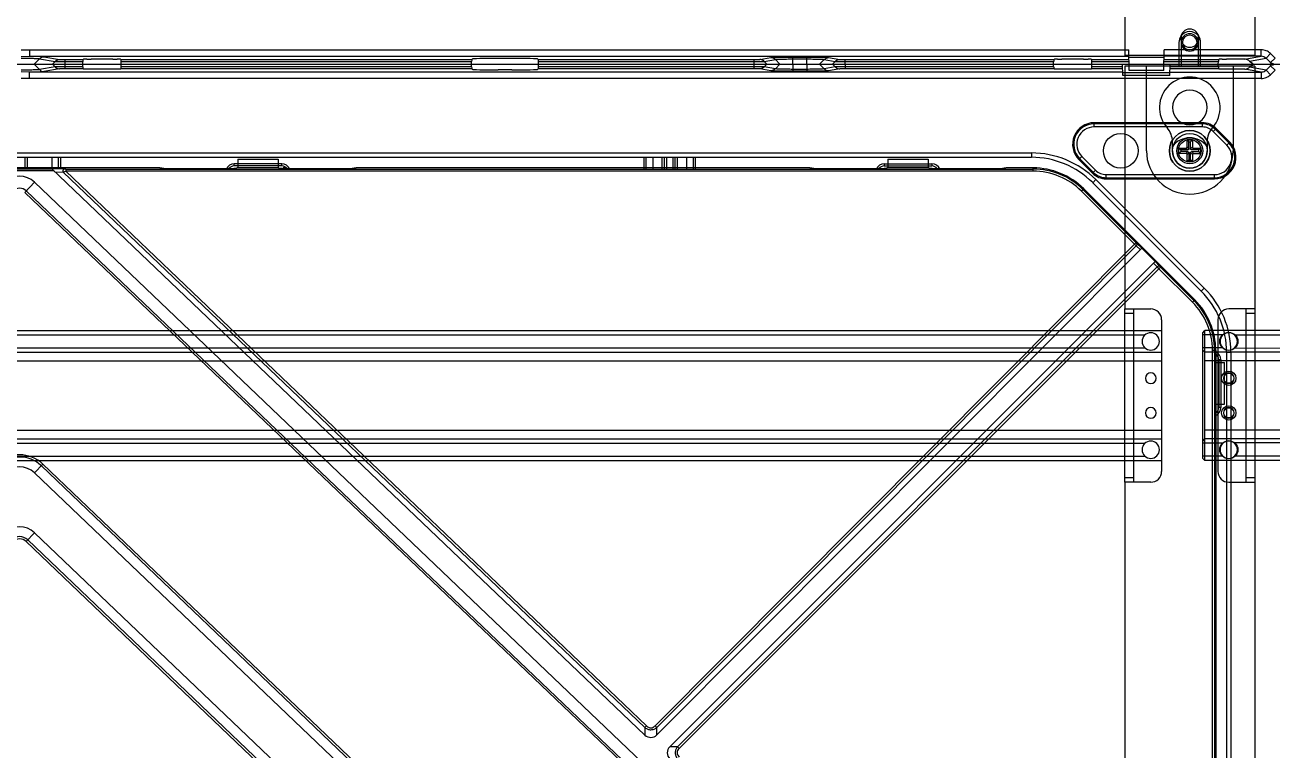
# Model space of a CAD drawing. Header units: millimetres. Extents: x 562 to 17351, y 2396 to 6995.
# Drawn here: x 13026.5 to 13314.3, y 5060.4 to 5227.8 of the extents above; entities that cross this region are included whole.
import ezdxf

# ---------------------------------------------------------------- set-up
doc = ezdxf.new("R2010")
doc.units = ezdxf.units.MM
doc.layers.add('02___PRT_ALL_AXES', color=7, linetype='Continuous')
doc.layers.add('1轮廓线', color=7, linetype='Continuous', lineweight=25)

# ---------------------------------------------------------------- blocks, each defined once
blk = doc.blocks.new('32211212')
at = {"color": 114, "linetype": 'Continuous', "lineweight": 25, "true_color": 0x139b48}
for p, q in [((4286.61, 2263.17), (4286.61, 2261.67)), ((4290.61, 2261.67), (4290.61, 2263.17)), ((4286.11, 2261.67), (4286.11, 2256.17)), ((4286.91, 2261.67), (4286.61, 2261.67)), ((4286.61, 2261.67), (4286.61, 2256.17)), ((4290.31, 2261.67), (4290.61, 2261.67)), ((4290.61, 2256.17), (4290.61, 2261.67)), ((4291.11, 2256.17), (4291.11, 2261.67)), ((4278.61, 2256.17), (4273.61, 2256.17)), ((4273.61, 2256.17), (4273.61, 2200.17)), ((4278.61, 2236.67), (4278.61, 2256.17)), ((4298.61, 2256.17), (4278.61, 2256.17)), ((4298.61, 2256.17), (4298.61, 2236.67)), ((4303.61, 2256.17), (4298.61, 2256.17)), ((4303.61, 2256.17), (4303.61, 2200.17)), ((4284.61, 2236.67), (4284.61, 2238.73)), ((4292.61, 2238.73), (4292.61, 2236.67)), ((4273.61, 2200.17), (4279.61, 2200.17)), ((4273.61, 2199.17), (4273.61, 2200.17)), ((4273.61, 2199.17), (4275.61, 2199.17)), ((4273.61, 2161.17), (4273.61, 2199.17)), ((4275.61, 2200.17), (4275.61, 2199.88)), ((4275.61, 2199.88), (4275.61, 2160.46)), ((4303.61, 2200.17), (4297.61, 2200.17)), ((4301.61, 2199.88), (4301.61, 2200.17)), ((4301.61, 2160.46), (4301.61, 2199.88)), ((4301.61, 2199.17), (4303.61, 2199.17)), ((4303.61, 2200.17), (4303.61, 2199.17)), ((4303.61, 2199.17), (4303.61, 2161.17)), ((4282.11, 2197.67), (4282.11, 2162.67)), ((4295.11, 2197.67), (4295.11, 2162.67)), ((4275.61, 2161.17), (4273.61, 2161.17)), ((4273.61, 2160.17), (4273.61, 2161.17)), ((4303.61, 2161.17), (4301.61, 2161.17)), ((4303.61, 2161.17), (4303.61, 2160.17)), ((4273.61, 2160.17), (4273.61, 1682.67)), ((4279.61, 2160.17), (4273.61, 2160.17)), ((4275.61, 2160.46), (4275.61, 2160.17)), ((4297.61, 2160.17), (4303.61, 2160.17)), ((4301.61, 2160.17), (4301.61, 2160.46)), ((4303.61, 2160.17), (4303.61, 1682.67))]:
    blk.add_line(p, q, dxfattribs=at)
at = {"color": 114, "linetype": 'Continuous', "true_color": 0x139b48}
for p, q in [((3691.61, 2194.67), (3692.11, 2195.17)), ((3691.61, 2165.67), (3691.61, 2194.67)), ((3696.14, 2194.17), (3691.61, 2194.17)), ((3692.11, 2165.17), (3692.11, 2195.17)), ((3742.11, 2195.17), (3692.11, 2195.17)), ((3755.11, 2195.17), (4282.11, 2195.17)), ((3696.14, 2191.17), (3691.61, 2191.17)), ((3691.61, 2190.67), (3692.11, 2190.17)), ((3742.11, 2190.17), (3692.11, 2190.17)), ((3755.11, 2190.17), (4282.11, 2190.17)), ((3742.11, 2188.17), (3692.11, 2188.17)), ((3755.11, 2188.17), (4282.11, 2188.17)), ((3691.61, 2169.67), (3692.11, 2170.17)), ((3742.11, 2172.17), (3692.11, 2172.17)), ((3742.11, 2170.17), (3692.11, 2170.17)), ((3755.11, 2172.17), (4282.11, 2172.17)), ((3755.11, 2170.17), (4282.11, 2170.17)), ((3696.14, 2169.17), (3691.61, 2169.17)), ((3696.14, 2166.17), (3691.61, 2166.17)), ((3691.61, 2165.67), (3692.11, 2165.17)), ((3742.11, 2165.17), (3692.11, 2165.17)), ((3755.11, 2165.17), (4282.11, 2165.17))]:
    blk.add_line(p, q, dxfattribs=at)
for centre, radius in [((3697.61, 2184.17), 1.65), ((3697.61, 2184.17), 1.15), ((3697.61, 2176.17), 1.65), ((3697.61, 2176.17), 1.15)]:
    blk.add_circle(centre, radius, dxfattribs=at)
at = {"color": 114, "linetype": 'Continuous', "lineweight": 25, "true_color": 0x139b48}
for centre, radius, start, end in [((4288.61, 2261.67), 2.5, 143.1301, 180), ((4288.61, 2261.67), 2.5, 36.8699, 143.1301), ((4288.61, 2261.67), 2, 0, 180), ((4288.61, 2261.67), 1.7, 0, 180), ((4288.61, 2261.67), 2.5, 0, 36.8699), ((4288.61, 2261.67), 2, 180, 0), ((4288.61, 2261.67), 1.7, 180, 0), ((4288.61, 2246.67), 7, 318.5904, 221.4096), ((4288.61, 2246.67), 4, 0, 180), ((4288.61, 2246.67), 4, 180, 0), ((4279.61, 2238.73), 5, 0, 41.4096), ((4297.61, 2238.73), 5, 138.5904, 180), ((4288.61, 2234.67), 5, 36.8699, 143.1301), ((4288.61, 2236.67), 10, 180, 0), ((4288.61, 2236.67), 4, 180, 0), ((4279.61, 2197.67), 2.5, 0, 90), ((4297.61, 2197.67), 2.5, 90, 180), ((4279.61, 2192.67), 2, 0, 180), ((4297.61, 2192.67), 2, 0, 180), ((4279.61, 2192.67), 2, 180, 0), ((4297.61, 2192.67), 2, 180, 0), ((4279.61, 2184.17), 1.25, 0, 180), ((4279.61, 2184.17), 1.25, 180, 0), ((4297.61, 2184.17), 1.25, 0, 180), ((4297.61, 2184.17), 1.25, 180, 0), ((4279.61, 2176.17), 1.25, 0, 180), ((4279.61, 2176.17), 1.25, 180, 0), ((4297.61, 2176.17), 1.25, 0, 180), ((4297.61, 2176.17), 1.25, 180, 0), ((4279.61, 2167.67), 2, 0, 180), ((4279.61, 2167.67), 2, 180, 0), ((4297.61, 2167.67), 2, 0, 180), ((4297.61, 2167.67), 2, 180, 0), ((4279.61, 2162.67), 2.5, 270, 0), ((4297.61, 2162.67), 2.5, 180, 270)]:
    blk.add_arc(centre, radius, start, end, dxfattribs=at)
at = {"layer": '02___PRT_ALL_AXES', "color": 114, "linetype": 'Continuous', "true_color": 0x139b48}
for p, q in [((3738.14, 2194.17), (3699.13, 2194.13)), ((3759.08, 2194.17), (4278.14, 2194.17)), ((3738.14, 2191.17), (3698.96, 2191.06)), ((3759.08, 2191.17), (4278.14, 2191.17)), ((3738.14, 2169.17), (3698.97, 2169.27)), ((3759.08, 2169.17), (4278.14, 2169.17)), ((3738.14, 2166.17), (3699.07, 2166.16)), ((3759.08, 2166.17), (4278.14, 2166.17))]:
    blk.add_line(p, q, dxfattribs=at)
for centre in [(3697.61, 2192.67), (3697.61, 2167.67)]:
    blk.add_circle(centre, 2.1, dxfattribs=at)
blk = doc.blocks.new('*U169')
blk.add_blockref('32211212', (-3997.61, -1923.42))
blk = doc.blocks.new('*U170')
at = {"color": 0, "linetype": 'ByBlock', "lineweight": -2, "transparency": 16777216}
for p in [(600, 675), (1200, 675)]:
    blk.add_blockref('*U169', p, dxfattribs=at)
blk = doc.blocks.new('3333322311')
at = {"color": 114, "linetype": 'Continuous', "lineweight": 25, "true_color": 0x139b48}
for p, q in [((4315.14, 4128.42), (4315.14, 3889.42)), ((4345.14, 4128.42), (4345.14, 3889.42)), ((4345.14, 3889.42), (4315.14, 3889.42))]:
    blk.add_line(p, q, dxfattribs=at)
for start, end in [(0, 180), (180, 0)]:
    blk.add_arc((4330.14, 3893.42), 2.1, start, end, dxfattribs=at)
blk = doc.blocks.new('*U171')
blk.add_blockref('3333322311', (-4039.14, -4060.42))
blk = doc.blocks.new('*U172')
at = {"color": 0, "linetype": 'ByBlock', "lineweight": -2, "transparency": 16777216}
blk.add_blockref('*U171', (600, 0), dxfattribs=at)
blk = doc.blocks.new('DASFASFASEFWE')
at = {"color": 7, "linetype": 'Continuous'}
for p, q in [((183.72, 3535.07), (183.72, 3533.19)), ((183.72, 3535.07), (192.99, 3535.07)), ((192.99, 3535.07), (192.99, 3533.19)), ((333.72, 3535.07), (342.99, 3535.07)), ((333.72, 3535.07), (333.72, 3533.19)), ((342.99, 3535.07), (342.99, 3533.19)), ((164.94, 3533.07), (-48.24, 3533.07)), ((141.31, 3532.39), (125.4, 3532.39)), ((125.92, 3532.89), (140.78, 3532.89)), ((277.65, 3402.14), (140.8, 3532.88)), ((143.59, 3532.81), (140.8, 3532.88)), ((141.55, 3532.16), (143.4, 3532.11)), ((277.65, 3403.87), (143.4, 3532.11)), ((144, 3532.81), (144, 3532.31)), ((144, 3532.81), (367.23, 3532.81)), ((278.03, 3404.27), (144, 3532.31)), ((367.23, 3532.31), (144, 3532.31)), ((165.79, 3533.01), (165.74, 3533.03)), ((166.59, 3532.97), (182.44, 3532.97)), ((183.72, 3533.19), (183.43, 3533.02)), ((183.72, 3533.19), (192.99, 3533.19)), ((192.99, 3533.19), (193.27, 3533.02)), ((194.27, 3532.97), (210.12, 3532.97)), ((210.94, 3533.01), (210.94, 3533.03)), ((314.94, 3533.07), (211.76, 3533.07)), ((315.79, 3533.01), (315.74, 3533.03)), ((316.59, 3532.97), (332.44, 3532.97)), ((333.72, 3533.19), (333.43, 3533.02)), ((333.72, 3533.19), (342.99, 3533.19)), ((342.99, 3533.19), (343.27, 3533.02)), ((344.27, 3532.97), (360.12, 3532.97)), ((360.94, 3533.01), (360.94, 3533.03)), ((367.23, 3533.07), (361.76, 3533.07)), ((367.23, 3532.31), (367.23, 3533.07)), ((136.81, 3529.77), (134.57, 3527.43)), ((278.77, 3394.16), (136.81, 3529.77)), ((378.89, 3528.24), (378.35, 3527.7)), ((378.71, 3528.05), (390.94, 3515.82)), ((404.52, 3502.61), (378.89, 3528.24)), ((134.57, 3527.43), (272.14, 3396.02)), ((134.88, 3527.76), (272.45, 3396.34)), ((378.35, 3527.7), (390.6, 3515.45)), ((390.95, 3515.81), (279.98, 3404.29)), ((391, 3515.06), (280.37, 3403.9)), ((392.26, 3514.57), (280.41, 3402.18)), ((391, 3515.06), (391.91, 3514.21)), ((392.27, 3514.57), (391.15, 3515.61)), ((392.26, 3514.57), (395.36, 3511.47)), ((283.37, 3399.47), (395.36, 3511.47)), ((395.01, 3511.11), (395.86, 3510.2)), ((396.4, 3510.37), (395.37, 3511.47)), ((285.13, 3399.47), (395.86, 3510.2)), ((285.52, 3399.08), (396.6, 3510.16)), ((396.25, 3509.8), (403.98, 3502.07)), ((396.6, 3510.16), (404.33, 3502.43)), ((403.98, 3502.07), (404.52, 3502.61)), ((409.35, 3490.95), (408.59, 3490.95)), ((408.59, 3285.7), (408.59, 3490.95)), ((409.09, 3490.95), (409.09, 3285.7)), ((409.35, 3490.95), (409.35, 3488.32)), ((409.35, 3488.32), (409.47, 3488.13)), ((409.47, 3488.13), (411.35, 3488.13)), ((409.47, 3478.52), (409.47, 3488.13)), ((411.35, 3478.52), (411.35, 3488.13)), ((409.47, 3478.52), (409.35, 3478.32)), ((409.35, 3478.32), (409.35, 3298.32)), ((409.47, 3478.52), (411.35, 3478.52)), ((138.72, 3464.68), (136.81, 3462.67)), ((136.81, 3462.67), (244.45, 3359.84)), ((241.71, 3365.59), (138.37, 3464.31)), ((242.07, 3365.95), (138.72, 3464.68)), ((136.81, 3448.84), (134.89, 3446.84)), ((234.15, 3355.86), (136.81, 3448.84)), ((134.89, 3446.84), (228.15, 3357.75)), ((135.24, 3447.21), (228.5, 3358.12)), ((279.98, 3404.29), (280.37, 3403.9)), ((277.65, 3403.87), (278.03, 3404.27)), ((277.65, 3403.87), (277.65, 3402.14)), ((280.41, 3402.18), (280.37, 3403.9)), ((285.13, 3399.47), (283.37, 3399.47)), ((285.13, 3399.47), (285.52, 3399.08))]:
    blk.add_line(p, q, dxfattribs=at)
for centre, radius, start, end in [((133.35, 3526.16), 5, 46.3103, 133.6897), ((367.23, 3516.57), 16.5, 45, 90), ((367.23, 3516.57), 16.24, 45, 90), ((367.23, 3516.57), 15.74, 45, 90), ((133.35, 3526.16), 2.21, 46.3103, 133.6897), ((414.62, 3539.52), 34, 225.0561, 225.991), ((418.17, 3531.77), 31.04, 224.0334, 225.0575), ((392.85, 3490.95), 16.24, 0, 45), ((392.85, 3490.95), 16.5, 0, 45), ((392.85, 3490.95), 15.74, 0, 45), ((133.35, 3459.06), 7.78, 46.3103, 133.6897), ((133.35, 3459.06), 7.26, 46.3103, 133.6897), ((133.35, 3459.06), 5, 46.3103, 133.6897), ((133.35, 3445.23), 5, 46.3103, 133.6897), ((133.35, 3445.23), 2.74, 46.3103, 133.6897), ((133.35, 3445.23), 2.22, 46.3103, 133.6897), ((279.01, 3403.61), 2, 227.1264, 314.3219), ((284.8, 3398.08), 2, 135.8517, 225.4586)]:
    blk.add_arc(centre, radius, start, end, dxfattribs=at)
for centre, start_param, end_param in [((182.44, 3533.02), -1.570796, -0.087266), ((194.27, 3533.02), -3.054326, -1.570796), ((332.44, 3533.02), -1.570796, -0.087266), ((344.27, 3533.02), -3.054326, -1.570796)]:
    blk.add_ellipse(centre, major_axis=(1, 0), ratio=0.052408, start_param=start_param, end_param=end_param, dxfattribs=at)
for points, knots in [([(143.4, 3532.11), (143.39, 3532.19), (143.38, 3532.3), (143.4, 3532.46), (143.42, 3532.57), (143.45, 3532.67), (143.5, 3532.75), (143.54, 3532.8), (143.58, 3532.81), (143.59, 3532.81)], [0, 0, 0, 0, 0.287275, 0.449238, 0.606232, 0.744453, 0.856162, 0.938589, 1, 1, 1, 1]), ([(143.4, 3532.11), (143.45, 3532.13), (143.65, 3532.19), (143.85, 3532.26), (144, 3532.31)], [0, 0, 0, 0, 0.234375, 1, 1, 1, 1]), ([(144, 3532.81), (143.96, 3532.81), (143.83, 3532.81), (143.69, 3532.81), (143.59, 3532.81)], [0, 0, 0, 0, 0.258438, 1, 1, 1, 1]), ([(165.74, 3533.03), (165.74, 3533.04), (165.73, 3533.04), (165.71, 3533.04), (165.69, 3533.05), (165.65, 3533.05), (165.58, 3533.06), (165.48, 3533.06), (165.36, 3533.07), (165.23, 3533.07), (165.09, 3533.07), (164.99, 3533.07), (164.94, 3533.07)], [0, 0, 0, 0, 0.013233, 0.034581, 0.063978, 0.101221, 0.198262, 0.32283, 0.470646, 0.637144, 0.816056, 1, 1, 1, 1]), ([(166.59, 3532.97), (166.54, 3532.97), (166.44, 3532.97), (166.3, 3532.97), (166.17, 3532.97), (166.05, 3532.98), (165.95, 3532.98), (165.88, 3532.99), (165.84, 3532.99), (165.82, 3533), (165.8, 3533), (165.79, 3533), (165.79, 3533.01)], [0, 0, 0, 0, 0.183944, 0.362856, 0.529354, 0.67717, 0.801738, 0.898779, 0.936022, 0.965419, 0.986767, 1, 1, 1, 1]), ([(210.92, 3533.01), (210.91, 3533), (210.9, 3533), (210.89, 3533), (210.86, 3532.99), (210.82, 3532.99), (210.75, 3532.98), (210.65, 3532.98), (210.54, 3532.97), (210.41, 3532.97), (210.27, 3532.97), (210.17, 3532.97), (210.12, 3532.97)], [0, 0, 0, 0, 0.013233, 0.034581, 0.063978, 0.101221, 0.198262, 0.32283, 0.470646, 0.637144, 0.816056, 1, 1, 1, 1]), ([(211.76, 3533.07), (211.71, 3533.07), (211.62, 3533.07), (211.47, 3533.07), (211.34, 3533.07), (211.23, 3533.06), (211.13, 3533.06), (211.06, 3533.05), (211.02, 3533.05), (210.99, 3533.04), (210.98, 3533.04), (210.97, 3533.04), (210.96, 3533.03)], [0, 0, 0, 0, 0.183944, 0.362856, 0.529354, 0.67717, 0.801738, 0.898779, 0.936022, 0.965419, 0.986767, 1, 1, 1, 1]), ([(315.74, 3533.03), (315.74, 3533.04), (315.73, 3533.04), (315.71, 3533.04), (315.69, 3533.05), (315.65, 3533.05), (315.58, 3533.06), (315.48, 3533.06), (315.36, 3533.07), (315.23, 3533.07), (315.09, 3533.07), (314.99, 3533.07), (314.94, 3533.07)], [0, 0, 0, 0, 0.013233, 0.034581, 0.063978, 0.101221, 0.198262, 0.32283, 0.470646, 0.637144, 0.816056, 1, 1, 1, 1]), ([(316.59, 3532.97), (316.54, 3532.97), (316.44, 3532.97), (316.3, 3532.97), (316.17, 3532.97), (316.05, 3532.98), (315.95, 3532.98), (315.88, 3532.99), (315.84, 3532.99), (315.82, 3533), (315.8, 3533), (315.79, 3533), (315.79, 3533.01)], [0, 0, 0, 0, 0.183944, 0.362856, 0.529354, 0.67717, 0.801738, 0.898779, 0.936022, 0.965419, 0.986767, 1, 1, 1, 1]), ([(360.92, 3533.01), (360.91, 3533), (360.9, 3533), (360.89, 3533), (360.86, 3532.99), (360.82, 3532.99), (360.75, 3532.98), (360.65, 3532.98), (360.54, 3532.97), (360.41, 3532.97), (360.27, 3532.97), (360.17, 3532.97), (360.12, 3532.97)], [0, 0, 0, 0, 0.013233, 0.034581, 0.063978, 0.101221, 0.198262, 0.32283, 0.470646, 0.637144, 0.816056, 1, 1, 1, 1]), ([(361.76, 3533.07), (361.71, 3533.07), (361.62, 3533.07), (361.47, 3533.07), (361.34, 3533.07), (361.23, 3533.06), (361.13, 3533.06), (361.06, 3533.05), (361.02, 3533.05), (360.99, 3533.04), (360.98, 3533.04), (360.97, 3533.04), (360.96, 3533.03)], [0, 0, 0, 0, 0.183944, 0.362856, 0.529354, 0.67717, 0.801738, 0.898779, 0.936022, 0.965419, 0.986767, 1, 1, 1, 1]), ([(391.15, 3515.61), (391.14, 3515.63), (391.06, 3515.7), (390.99, 3515.77), (390.94, 3515.82)], [0, 0, 0, 0, 0.23021, 1, 1, 1, 1]), ([(391, 3515.06), (391.04, 3515.11), (391.11, 3515.21), (391.18, 3515.34), (391.2, 3515.44), (391.2, 3515.51), (391.18, 3515.57), (391.16, 3515.6), (391.15, 3515.61)], [0, 0, 0, 0, 0.305729, 0.584136, 0.705998, 0.814862, 0.911869, 1, 1, 1, 1]), ([(396.41, 3510.36), (396.4, 3510.37), (396.36, 3510.39), (396.3, 3510.4), (396.24, 3510.4), (396.13, 3510.38), (396, 3510.32), (395.91, 3510.24), (395.86, 3510.2)], [0, 0, 0, 0, 0.088114, 0.185114, 0.293982, 0.415858, 0.694295, 1, 1, 1, 1]), ([(396.6, 3510.16), (396.58, 3510.18), (396.51, 3510.25), (396.44, 3510.32), (396.4, 3510.37)], [0, 0, 0, 0, 0.266383, 1, 1, 1, 1]), ([(278.03, 3404.27), (278.17, 3404.14), (278.39, 3403.97), (278.74, 3403.85), (279.1, 3403.8), (279.47, 3403.9), (279.77, 3404.11), (279.91, 3404.23), (279.98, 3404.29)], [0, 0, 0, 0, 0.249507, 0.375128, 0.500325, 0.749638, 0.874847, 1, 1, 1, 1]), ([(277.65, 3403.87), (277.75, 3403.8), (277.96, 3403.66), (278.29, 3403.51), (278.65, 3403.41), (279.02, 3403.39), (279.38, 3403.42), (279.74, 3403.53), (280.07, 3403.69), (280.27, 3403.83), (280.37, 3403.9)], [0, 0, 0, 0, 0.124633, 0.249804, 0.374747, 0.49993, 0.625322, 0.75051, 0.875529, 1, 1, 1, 1]), ([(285.13, 3399.47), (284.98, 3399.27), (284.78, 3398.94), (284.65, 3398.45), (284.61, 3398.08), (284.66, 3397.7), (284.8, 3397.22), (285.01, 3396.89), (285.16, 3396.69)], [0, 0, 0, 0, 0.249436, 0.374676, 0.499994, 0.625313, 0.750552, 1, 1, 1, 1]), ([(285.52, 3399.08), (285.39, 3398.94), (285.21, 3398.72), (285.07, 3398.36), (285.02, 3397.99), (285.16, 3397.52), (285.41, 3397.22), (285.55, 3397.09)], [0, 0, 0, 0, 0.249712, 0.375526, 0.500831, 0.750253, 1, 1, 1, 1])]:
    blk.add_open_spline(points, degree=3, knots=knots, dxfattribs=at)
blk = doc.blocks.new('32332232')
at = {"color": 7, "linetype": 'Continuous'}
for p, q in [((3526.86, 1992.7), (4126.86, 1992.7)), ((3830.18, 1992.7), (3831.42, 1991.43)), ((3835.04, 1992.06), (3831.42, 1991.43)), ((3836.09, 1991.63), (3832.47, 1990.99)), ((3835.04, 1992.06), (3834.42, 1992.7)), ((3837.37, 1991.65), (3837.37, 1992.7)), ((3841.45, 1992.09), (3837.37, 1992.09)), ((3841.48, 1991.65), (3837.37, 1991.65)), ((3841.45, 1992.09), (3841.43, 1992.7)), ((3841.61, 1991.53), (3841.48, 1991.65)), ((3842.33, 1991.53), (3841.61, 1991.53)), ((3843.36, 1991.55), (3842.33, 1991.53)), ((3848.35, 1991.55), (3843.36, 1991.55)), ((3849.38, 1991.53), (3848.36, 1991.55)), ((3850.11, 1991.53), (3849.38, 1991.53)), ((3850.23, 1991.65), (3850.11, 1991.53)), ((3931.17, 1991.65), (3850.23, 1991.65)), ((3850.26, 1992.09), (3850.28, 1992.7)), ((3931.15, 1992.09), (3850.26, 1992.09)), ((3931.15, 1992.09), (3931.14, 1992.7)), ((3931.17, 1991.65), (3931.25, 1991.52)), ((3940.46, 1991.37), (3937.25, 1991.37)), ((3946.54, 1991.65), (3946.46, 1991.52)), ((3996.34, 1991.65), (3946.54, 1991.65)), ((3946.56, 1992.09), (3946.57, 1992.7)), ((3996.34, 1992.09), (3946.56, 1992.09)), ((3996.34, 1991.65), (3996.34, 1992.7)), ((3997.68, 1992.09), (3996.34, 1992.09)), ((4000.19, 1991.18), (3997.62, 1991.63)), ((3998.5, 1992.07), (3998.02, 1992.08)), ((3998.67, 1992.06), (3998.5, 1992.07)), ((3998.67, 1992.06), (3999.29, 1992.7)), ((4001.23, 1991.62), (3998.67, 1992.06)), ((4002.3, 1992.7), (4001.23, 1991.62)), ((4005.25, 1992.7), (4005.25, 1991.06)), ((4008.46, 1991.5), (4005.25, 1991.5)), ((4008.46, 1992.7), (4008.46, 1991.06)), ((4011.41, 1992.7), (4012.48, 1991.62)), ((4015.04, 1992.06), (4012.48, 1991.62)), ((4016.09, 1991.63), (4013.52, 1991.18)), ((4015.04, 1992.06), (4014.42, 1992.7)), ((4017.37, 1992.7), (4017.37, 1991.65)), ((4065.45, 1992.09), (4017.37, 1992.09)), ((4065.48, 1991.65), (4017.37, 1991.65)), ((4065.45, 1992.09), (4065.43, 1992.7)), ((4065.61, 1991.53), (4065.48, 1991.65)), ((4066.33, 1991.53), (4065.61, 1991.53)), ((4067.36, 1991.55), (4066.33, 1991.53)), ((4072.35, 1991.55), (4067.36, 1991.55)), ((4073.38, 1991.53), (4072.36, 1991.55)), ((4074.11, 1991.53), (4073.38, 1991.53)), ((4074.23, 1991.65), (4074.11, 1991.53)), ((4081.38, 1991.65), (4074.23, 1991.65)), ((4074.26, 1992.09), (4074.28, 1992.7)), ((4081.37, 1992.09), (4074.26, 1992.09)), ((4081.42, 1990.06), (4081.36, 1992.7)), ((4092.29, 1990.06), (4092.36, 1992.7)), ((4103.48, 1991.65), (4092.33, 1991.65)), ((4103.45, 1992.09), (4092.34, 1992.09)), ((4103.45, 1992.09), (4103.43, 1992.7)), ((4103.61, 1991.53), (4103.48, 1991.65)), ((4104.33, 1991.53), (4103.61, 1991.53)), ((4105.36, 1991.55), (4104.33, 1991.53)), ((4109.54, 1991.55), (4105.36, 1991.55)), ((4113.36, 1990.88), (4109.54, 1991.55)), ((4111.38, 1992.58), (4110.65, 1991.98)), ((4114.45, 1991.32), (4110.65, 1991.98)), ((4111.38, 1992.58), (4111.5, 1992.7)), ((4114.45, 1991.32), (4115.49, 1992.34)), ((4115.49, 1992.34), (4115.78, 1992.7)), ((4115.49, 1992.34), (4116.54, 1991.28)), ((3829.16, 1990.88), (3827.22, 1990.89)), ((3829.16, 1989.38), (3827.22, 1989.41)), ((3829.16, 1989.38), (3829.16, 1990.88)), ((4081.4, 1990.88), (3829.16, 1990.88)), ((4113.36, 1989.38), (3829.16, 1989.38)), ((4008.46, 1991.06), (4005.25, 1991.06)), ((4092.3, 1990.68), (4081.41, 1990.68)), ((4092.29, 1990.06), (4081.42, 1990.06)), ((4092.31, 1990.88), (4113.36, 1990.88)), ((4113.36, 1990.88), (4113.36, 1989.38)), ((4114.45, 1991.32), (4115.5, 1990.25)), ((4115.5, 1990.25), (4116.54, 1991.28)), ((4099.77, 1979.16), (4074.79, 1979.16)), ((4074.79, 1978.2), (4074.79, 1979.16)), ((4099.77, 1978.91), (4074.79, 1978.91)), ((4099.77, 1978.2), (4074.79, 1978.2)), ((4099.77, 1978.2), (4099.77, 1979.16)), ((4102.24, 1977.17), (4102.93, 1977.86)), ((4105.39, 1974.03), (4102.24, 1977.17)), ((4105.89, 1974.53), (4102.75, 1977.67)), ((4106.07, 1974.71), (4102.93, 1977.86)), ((4105.39, 1974.03), (4106.07, 1974.71)), ((3593.4, 1972.2), (4060.31, 1972.2)), ((4060.31, 1972.2), (4060.31, 1971.2)), ((4071.28, 1970.69), (4071.96, 1971.37)), ((4071.96, 1971.37), (4075.11, 1968.22)), ((3593.4, 1971.2), (4060.31, 1971.2)), ((3834.25, 1971.2), (3834.25, 1968.7)), ((3835.75, 1971.2), (3835.75, 1968.7)), ((3835.84, 1968.7), (3835.84, 1971.2)), ((3836.34, 1968.7), (3836.34, 1971.2)), ((3876.36, 1969.2), (3876.36, 1969.69)), ((3887.36, 1969.69), (3876.36, 1969.69)), ((3887.36, 1969.2), (3876.36, 1969.2)), ((3887.36, 1969.2), (3887.36, 1969.69)), ((3887.69, 1968.75), (3887.69, 1968.54)), ((3888.43, 1968.75), (3887.69, 1968.75)), ((3970.87, 1971.2), (3970.87, 1968.54)), ((3971.37, 1971.2), (3971.37, 1968.54)), ((3971.46, 1968.54), (3971.46, 1971.2)), ((3972.96, 1971.2), (3972.96, 1968.54)), ((3975.04, 1971.2), (3975.04, 1968.54)), ((3975.59, 1971.2), (3975.59, 1968.54)), ((3976.09, 1971.2), (3976.09, 1968.54)), ((3977.62, 1968.54), (3977.62, 1971.2)), ((3978.12, 1968.54), (3978.12, 1971.2)), ((3978.68, 1968.54), (3978.68, 1971.2)), ((3980.75, 1971.2), (3980.75, 1968.54)), ((3982.25, 1971.2), (3982.25, 1968.54)), ((3982.34, 1968.54), (3982.34, 1971.2)), ((3982.84, 1968.54), (3982.84, 1971.2)), ((4026.36, 1969.69), (4037.36, 1969.69)), ((4026.36, 1969.69), (4026.36, 1969.2)), ((4026.36, 1969.2), (4037.36, 1969.2)), ((4037.36, 1969.69), (4037.36, 1969.2)), ((4071.28, 1970.69), (4074.42, 1967.54)), ((4071.46, 1970.87), (4074.61, 1967.72)), ((4074.42, 1967.54), (4075.11, 1968.22)), ((4075.16, 1966.05), (4074.46, 1965.34)), ((4075.16, 1966.05), (4100.2, 1941)), ((4077.58, 1967.2), (4102.56, 1967.2)), ((4077.58, 1966.23), (4077.58, 1967.2)), ((4077.58, 1966.49), (4102.56, 1966.49)), ((4077.58, 1966.23), (4102.56, 1966.23)), ((4102.56, 1966.23), (4102.56, 1967.2)), ((4074.46, 1965.34), (4099.5, 1940.3)), ((4100.2, 1941), (4099.5, 1940.3)), ((4106.36, 1926.16), (4105.36, 1926.16)), ((4105.36, 1926.16), (4105.36, 1721.74)), ((4106.36, 1926.16), (4106.36, 1721.74)), ((4104.05, 1924.45), (4103.56, 1924.45)), ((4103.56, 1924.45), (4103.56, 1913.45)), ((4104.05, 1924.45), (4104.05, 1913.45)), ((4104.05, 1913.45), (4103.56, 1913.45)), ((3827.22, 1658.49), (3829.16, 1658.51)), ((3829.16, 1658.51), (4082.77, 1658.51)), ((3829.16, 1658.51), (3829.16, 1657.01)), ((4082.86, 1653.7), (4082.77, 1658.51)), ((4090.86, 1653.7), (4090.94, 1658.51)), ((4113.36, 1658.51), (4090.94, 1658.51)), ((4113.36, 1657.01), (4113.36, 1658.51)), ((4114.45, 1656.58), (4115.5, 1657.64)), ((4116.54, 1656.61), (4115.5, 1657.64)), ((3570.88, 1655.2), (4082.83, 1655.2)), ((3827.22, 1657), (3829.16, 1657.01)), ((3829.16, 1657.01), (4082.8, 1657.01)), ((3831.42, 1656.46), (3830.18, 1655.2)), ((3831.42, 1656.46), (3835.04, 1655.83)), ((3832.47, 1656.9), (3836.09, 1656.27)), ((3834.42, 1655.2), (3835.04, 1655.83)), ((3835.04, 1655.83), (3835.22, 1655.82)), ((3835.22, 1655.82), (3835.77, 1655.81)), ((3836.04, 1655.81), (3837.37, 1655.8)), ((3837.37, 1656.24), (3841.48, 1656.24)), ((3837.37, 1655.2), (3837.37, 1656.24)), ((3837.37, 1655.8), (3841.45, 1655.8)), ((3841.43, 1655.2), (3841.45, 1655.8)), ((3841.48, 1656.24), (3841.61, 1656.37)), ((3842.33, 1656.37), (3841.61, 1656.37)), ((3842.33, 1656.37), (3843.36, 1656.34)), ((3848.35, 1656.34), (3843.36, 1656.34)), ((3848.36, 1656.34), (3849.38, 1656.37)), ((3850.11, 1656.37), (3849.38, 1656.37)), ((3850.11, 1656.37), (3850.23, 1656.24)), ((3850.23, 1656.24), (3931.17, 1656.24)), ((3850.26, 1655.8), (3931.15, 1655.8)), ((3850.28, 1655.2), (3850.26, 1655.8)), ((3931.14, 1655.2), (3931.15, 1655.8)), ((3931.17, 1656.24), (3931.25, 1656.37)), ((3940.46, 1656.52), (3937.25, 1656.52)), ((3946.54, 1656.24), (3946.46, 1656.37)), ((3946.54, 1656.24), (3996.34, 1656.24)), ((3946.56, 1655.8), (3996.34, 1655.8)), ((3946.57, 1655.2), (3946.56, 1655.8)), ((3996.34, 1655.2), (3996.34, 1656.24)), ((3997.62, 1656.27), (4000.19, 1656.72)), ((3998.67, 1655.83), (4001.23, 1656.28)), ((3999.29, 1655.2), (3998.67, 1655.83)), ((4001.23, 1656.28), (4002.3, 1655.2)), ((4005.25, 1656.83), (4008.46, 1656.83)), ((4005.25, 1655.2), (4005.25, 1656.83)), ((4005.25, 1656.39), (4008.46, 1656.39)), ((4008.46, 1655.2), (4008.46, 1656.83)), ((4012.48, 1656.28), (4011.41, 1655.2)), ((4012.48, 1656.28), (4015.04, 1655.83)), ((4013.52, 1656.72), (4016.09, 1656.27)), ((4014.42, 1655.2), (4015.04, 1655.83)), ((4015.04, 1655.83), (4015.22, 1655.82)), ((4015.22, 1655.82), (4015.77, 1655.81)), ((4016.04, 1655.81), (4017.37, 1655.8)), ((4017.37, 1656.24), (4065.48, 1656.24)), ((4017.37, 1655.2), (4017.37, 1656.24)), ((4017.37, 1655.8), (4065.45, 1655.8)), ((4065.43, 1655.2), (4065.45, 1655.8)), ((4065.48, 1656.24), (4065.61, 1656.37)), ((4066.33, 1656.37), (4065.61, 1656.37)), ((4066.33, 1656.37), (4067.36, 1656.34)), ((4072.35, 1656.34), (4067.36, 1656.34)), ((4072.36, 1656.34), (4073.38, 1656.37)), ((4074.11, 1656.37), (4073.38, 1656.37)), ((4074.11, 1656.37), (4074.23, 1656.24)), ((4074.23, 1656.24), (4082.81, 1656.24)), ((4074.26, 1655.8), (4082.82, 1655.8)), ((4074.28, 1655.2), (4074.26, 1655.8)), ((4090.91, 1656.7), (4082.8, 1656.7)), ((4090.88, 1655.2), (4126.86, 1655.2)), ((4090.89, 1655.8), (4103.45, 1655.8)), ((4090.9, 1656.24), (4103.48, 1656.24)), ((4113.36, 1657.01), (4090.91, 1657.01)), ((4103.43, 1655.2), (4103.45, 1655.8)), ((4103.48, 1656.24), (4103.61, 1656.37)), ((4104.33, 1656.37), (4103.61, 1656.37)), ((4104.33, 1656.37), (4105.36, 1656.34)), ((4109.54, 1656.34), (4105.36, 1656.34)), ((4109.54, 1656.34), (4113.36, 1657.01)), ((4110.65, 1655.91), (4114.45, 1656.58)), ((4110.65, 1655.91), (4111.38, 1655.31)), ((4111.5, 1655.2), (4111.38, 1655.31)), ((4115.49, 1655.55), (4114.45, 1656.58)), ((4115.49, 1655.55), (4116.54, 1656.61)), ((4115.78, 1655.2), (4115.49, 1655.55)), ((4090.86, 1653.7), (4082.86, 1653.7))]:
    blk.add_line(p, q, dxfattribs=at)
blk.add_circle((4080.92, 1972.7), 4, dxfattribs=at)
at = {"color": 6, "linetype": 'Continuous'}
for radius in [4, 3, 2.63]:
    blk.add_circle((4096.86, 1972.7), radius, dxfattribs=at)
at = {"color": 7, "linetype": 'Continuous'}
for centre, radius, start, end in [((3836.1, 1993.12), 1.49, 224.8285, 229.8014), ((3836.11, 1993.12), 1.5, 229.798, 234.7361), ((3836.8, 1915.83), 76.26, 90.5915, 90.7607), ((3837.21, 1872.74), 119.35, 90.2589, 90.5754), ((3837.36, 1839.32), 152.77, 89.997, 90.261), ((3996.99, 1922.69), 69.4, 89.1517, 89.4306), ((3997.6, 1993.12), 1.5, 305.2639, 310.202), ((3997.61, 1993.12), 1.49, 310.1986, 315.1715), ((4016.1, 1993.12), 1.49, 224.8285, 229.8014), ((4016.11, 1993.12), 1.5, 229.798, 234.7361), ((4016.8, 1915.83), 76.26, 90.5915, 90.7607), ((4017.21, 1872.74), 119.35, 90.2589, 90.5754), ((4017.36, 1839.32), 152.77, 89.997, 90.261), ((4074.79, 1974.2), 4.97, 90, 225), ((4074.79, 1974.2), 4.71, 90, 225), ((4074.79, 1974.2), 4, 90, 225), ((4099.77, 1974.7), 4.47, 45, 90), ((4099.77, 1974.7), 4.21, 45, 90), ((4099.77, 1974.7), 3.5, 45, 90), ((4102.56, 1971.2), 4.97, 270, 45), ((4102.56, 1971.2), 4.71, 270, 45), ((4060.31, 1951.2), 21, 45, 90), ((4102.56, 1971.2), 4, 270, 45), ((3876.36, 1967.7), 1.99, 90, 154.9348), ((3876.36, 1967.7), 1.5, 90, 145.7349), ((3887.36, 1967.7), 1.99, 25.0652, 90), ((3887.36, 1967.7), 1.5, 34.2651, 90), ((4026.36, 1967.7), 1.99, 90, 154.9348), ((4026.36, 1967.7), 1.5, 90, 145.7348), ((4037.36, 1967.7), 1.99, 25.0651, 90), ((4037.36, 1967.7), 1.5, 34.2651, 90), ((4060.31, 1951.2), 20, 45, 90), ((4077.58, 1970.7), 4.47, 225, 270), ((4077.58, 1970.7), 4.21, 225, 270), ((4077.58, 1970.7), 3.5, 225, 270), ((4085.36, 1926.16), 20, 0, 45), ((4085.36, 1926.16), 21, 0, 45), ((4102.06, 1924.45), 1.5, 0, 59.9978), ((4102.06, 1924.45), 1.99, 0, 67.4975), ((4102.06, 1913.45), 1.99, 293.7008, 0), ((4102.06, 1913.45), 1.5, 302.2987, 0), ((3836.1, 1654.78), 1.49, 130.1986, 135.1715), ((3836.11, 1654.77), 1.5, 125.2639, 130.202), ((3836.8, 1732.58), 76.78, 269.2277, 269.4281), ((3996.35, 1808.4), 152.6, 269.9969, 270.2641), ((3996.5, 1775.24), 119.44, 270.2624, 270.5696), ((3996.93, 1730.46), 74.66, 270.5821, 270.7941), ((3997.6, 1654.77), 1.5, 49.798, 54.7361), ((3997.61, 1654.78), 1.49, 44.8285, 49.8014), ((4016.1, 1654.78), 1.49, 130.1986, 135.1715), ((4016.11, 1654.77), 1.5, 125.2639, 130.202), ((4016.8, 1732.58), 76.78, 269.2277, 269.4281)]:
    blk.add_arc(centre, radius, start, end, dxfattribs=at)
for centre, major_axis, ratio, start_param, end_param in [((3841.48, 1993.15), (0, 1.5), 0.026186, 2.356194, 3.115413), ((3850.23, 1993.15), (0, 1.5), 0.026186, 3.167773, 3.926991), ((3931.17, 1993.15), (0, 1.5), 0.017455, 2.356194, 3.115413), ((3937.25, 1991.53), (6, 0), 0.026186, -3.124139, -1.570796), ((3940.46, 1991.53), (6, 0), 0.026186, -1.570796, -0.017453), ((3946.54, 1993.15), (0, 1.5), 0.017455, 3.167773, 3.926991), ((4065.48, 1993.15), (0, 1.5), 0.026186, 2.356194, 3.115413), ((4074.23, 1993.15), (0, 1.5), 0.026186, 3.167773, 3.926991), ((4103.48, 1993.15), (0, 1.5), 0.026186, 2.356194, 3.115413), ((4109.53, 1993.05), (1.49, -0.26), 0.988643, -1.395719, -0.826899), ((4109.39, 1993.08), (1.77, -0.18), 0.842575, -0.914092, -0.701726), ((3841.48, 1654.74), (0, 1.5), 0.026186, 6.309365, 7.068583), ((3850.23, 1654.74), (0, 1.5), 0.026186, 5.497787, 6.257005), ((3931.17, 1654.74), (0, 1.5), 0.017455, 6.309365, 7.068583), ((3937.25, 1656.37), (6, 0), 0.026186, 1.570796, 3.124139), ((3940.46, 1656.37), (6, 0), 0.026186, 0.017453, 1.570796), ((3946.54, 1654.74), (0, 1.5), 0.017455, 5.497787, 6.257005), ((4065.48, 1654.74), (0, 1.5), 0.026186, 6.309365, 7.068583), ((4074.23, 1654.74), (0, 1.5), 0.026186, 5.497787, 6.257005), ((4103.48, 1654.74), (0, 1.5), 0.026186, 6.309365, 7.068583), ((4109.53, 1654.84), (-1.49, -0.26), 0.988643, 3.968491, 4.537312), ((4109.39, 1654.82), (1.77, 0.18), 0.842575, 0.701726, 0.914092)]:
    blk.add_ellipse(centre, major_axis=major_axis, ratio=ratio, start_param=start_param, end_param=end_param, dxfattribs=at)
for points, knots in [([(3831.42, 1991.43), (3831.27, 1991.4), (3830.79, 1991.38), (3829.89, 1991.34), (3828.64, 1991.32), (3827.72, 1991.31), (3827.22, 1991.31)], [0, 0, 0, 0, 0.113734, 0.338899, 0.647276, 1, 1, 1, 1]), ([(3835.78, 1992.08), (3835.69, 1992.08), (3835.45, 1992.08), (3835.2, 1992.08), (3835.04, 1992.06)], [0, 0, 0, 0, 0.363394, 1, 1, 1, 1]), ([(3837.37, 1991.65), (3837.09, 1991.65), (3836.71, 1991.65), (3836.28, 1991.64), (3836.13, 1991.63), (3836.09, 1991.63)], [0, 0, 0, 0, 0.659412, 0.884919, 1, 1, 1, 1]), ([(3997.62, 1991.63), (3997.58, 1991.63), (3997.43, 1991.64), (3997, 1991.65), (3996.62, 1991.65), (3996.34, 1991.65)], [0, 0, 0, 0, 0.114769, 0.339939, 1, 1, 1, 1]), ([(4005.25, 1991.5), (4004.78, 1991.5), (4003.89, 1991.51), (4002.7, 1991.52), (4001.84, 1991.57), (4001.38, 1991.58), (4001.23, 1991.62)], [0, 0, 0, 0, 0.353016, 0.661577, 0.886579, 1, 1, 1, 1]), ([(4012.48, 1991.62), (4012.33, 1991.58), (4011.87, 1991.57), (4011.01, 1991.52), (4009.82, 1991.51), (4008.93, 1991.5), (4008.46, 1991.5)], [0, 0, 0, 0, 0.113669, 0.338816, 0.647221, 1, 1, 1, 1]), ([(4015.78, 1992.08), (4015.69, 1992.08), (4015.45, 1992.08), (4015.2, 1992.08), (4015.04, 1992.06)], [0, 0, 0, 0, 0.363394, 1, 1, 1, 1]), ([(4017.37, 1991.65), (4017.09, 1991.65), (4016.71, 1991.65), (4016.28, 1991.64), (4016.13, 1991.63), (4016.09, 1991.63)], [0, 0, 0, 0, 0.659412, 0.884919, 1, 1, 1, 1]), ([(4115.49, 1992.34), (4115.54, 1992.38), (4115.75, 1992.5), (4116.01, 1992.54), (4116.19, 1992.52)], [0, 0, 0, 0, 0.232903, 1, 1, 1, 1]), ([(4005.25, 1991.06), (4004.66, 1991.06), (4003.54, 1991.07), (4002.05, 1991.09), (4000.96, 1991.13), (4000.38, 1991.14), (4000.19, 1991.18)], [0, 0, 0, 0, 0.351849, 0.659801, 0.88516, 1, 1, 1, 1]), ([(4013.52, 1991.18), (4013.33, 1991.14), (4012.75, 1991.13), (4011.66, 1991.09), (4010.17, 1991.07), (4009.05, 1991.06), (4008.46, 1991.06)], [0, 0, 0, 0, 0.115088, 0.340589, 0.648385, 1, 1, 1, 1]), ([(4113.36, 1990.88), (4113.66, 1990.88), (4114.07, 1991), (4114.38, 1991.25), (4114.45, 1991.32)], [0, 0, 0, 0, 0.74701, 1, 1, 1, 1]), ([(4113.36, 1989.38), (4113.75, 1989.38), (4114.54, 1989.54), (4115.22, 1989.98), (4115.5, 1990.25)], [0, 0, 0, 0, 0.499854, 1, 1, 1, 1]), ([(4115.5, 1657.64), (4115.22, 1657.91), (4114.54, 1658.36), (4113.75, 1658.51), (4113.36, 1658.51)], [0, 0, 0, 0, 0.49979, 1, 1, 1, 1]), ([(3827.22, 1656.58), (3827.72, 1656.58), (3828.65, 1656.57), (3829.89, 1656.56), (3830.79, 1656.51), (3831.27, 1656.5), (3831.42, 1656.46)], [0, 0, 0, 0, 0.353355, 0.661753, 0.886585, 1, 1, 1, 1]), ([(3836.09, 1656.27), (3836.13, 1656.26), (3836.28, 1656.26), (3836.71, 1656.24), (3837.09, 1656.24), (3837.37, 1656.24)], [0, 0, 0, 0, 0.114888, 0.340273, 1, 1, 1, 1]), ([(3996.34, 1656.24), (3996.62, 1656.24), (3997, 1656.24), (3997.43, 1656.26), (3997.58, 1656.26), (3997.62, 1656.27)], [0, 0, 0, 0, 0.659742, 0.885071, 1, 1, 1, 1]), ([(3997.97, 1655.81), (3998.05, 1655.81), (3998.29, 1655.82), (3998.52, 1655.82), (3998.67, 1655.83)], [0, 0, 0, 0, 0.362864, 1, 1, 1, 1]), ([(4000.19, 1656.72), (4000.38, 1656.75), (4000.96, 1656.77), (4002.05, 1656.81), (4003.54, 1656.82), (4004.66, 1656.83), (4005.25, 1656.83)], [0, 0, 0, 0, 0.115122, 0.340656, 0.648444, 1, 1, 1, 1]), ([(4001.23, 1656.28), (4001.38, 1656.31), (4001.84, 1656.33), (4002.7, 1656.37), (4003.89, 1656.39), (4004.78, 1656.39), (4005.25, 1656.39)], [0, 0, 0, 0, 0.113703, 0.338882, 0.647279, 1, 1, 1, 1]), ([(4008.46, 1656.83), (4009.05, 1656.83), (4010.17, 1656.82), (4011.66, 1656.81), (4012.76, 1656.77), (4013.33, 1656.75), (4013.52, 1656.72)], [0, 0, 0, 0, 0.35233, 0.660132, 0.885264, 1, 1, 1, 1]), ([(4008.46, 1656.39), (4008.93, 1656.39), (4009.82, 1656.39), (4011.01, 1656.37), (4011.87, 1656.33), (4012.33, 1656.31), (4012.48, 1656.28)], [0, 0, 0, 0, 0.353505, 0.661912, 0.886683, 1, 1, 1, 1]), ([(4016.09, 1656.27), (4016.13, 1656.26), (4016.28, 1656.26), (4016.71, 1656.24), (4017.09, 1656.24), (4017.37, 1656.24)], [0, 0, 0, 0, 0.114888, 0.340273, 1, 1, 1, 1]), ([(4115.49, 1655.55), (4115.54, 1655.52), (4115.75, 1655.39), (4116.01, 1655.36), (4116.19, 1655.37)], [0, 0, 0, 0, 0.232865, 1, 1, 1, 1])]:
    blk.add_open_spline(points, degree=3, knots=knots, dxfattribs=at)
for points in [[(3831.42, 1991.43), (3831.69, 1991.16), (3832.09, 1990.99), (3832.47, 1990.99)], [(3835.24, 1991.9), (3835.48, 1991.73), (3835.79, 1991.63), (3836.09, 1991.63)], [(3998.47, 1991.9), (3998.23, 1991.73), (3997.92, 1991.63), (3997.62, 1991.63)], [(4001.23, 1991.62), (4000.97, 1991.35), (4000.57, 1991.18), (4000.19, 1991.18)], [(4012.48, 1991.62), (4012.74, 1991.35), (4013.14, 1991.18), (4013.52, 1991.18)], [(4015.24, 1991.9), (4015.48, 1991.73), (4015.79, 1991.63), (4016.09, 1991.63)], [(3831.42, 1656.46), (3831.69, 1656.73), (3832.09, 1656.9), (3832.47, 1656.9)], [(3835.24, 1656), (3835.48, 1656.17), (3835.79, 1656.27), (3836.09, 1656.27)], [(3998.47, 1656), (3998.23, 1656.17), (3997.92, 1656.27), (3997.62, 1656.27)], [(4001.23, 1656.28), (4000.97, 1656.55), (4000.57, 1656.72), (4000.19, 1656.72)], [(4012.48, 1656.28), (4012.74, 1656.55), (4013.14, 1656.72), (4013.52, 1656.72)], [(4015.24, 1656), (4015.48, 1656.17), (4015.79, 1656.27), (4016.09, 1656.27)], [(4114.45, 1656.58), (4114.17, 1656.85), (4113.75, 1657.01), (4113.36, 1657.01)]]:
    blk.add_open_spline(points, degree=3, dxfattribs=at)
at = {"layer": '02___PRT_ALL_AXES', "color": 7, "linetype": 'Continuous'}
for p, q in [((3828.12, 1968.7), (3828.12, 1971.2)), ((3828.68, 1968.7), (3828.68, 1971.2))]:
    blk.add_line(p, q, dxfattribs=at)
blk.add_blockref('DASFASFASEFWE', (3693.5, -1564.32))
blk = doc.blocks.new('*U166')
blk.add_blockref('32332232', (-3826.86, -1827.7))
blk = doc.blocks.new('*U167')
at = {"color": 0, "linetype": 'ByBlock', "lineweight": -2, "transparency": 16777216}
for p in [(600, 1350), (600, 1012.5)]:
    blk.add_blockref('*U166', p, dxfattribs=at)
blk = doc.blocks.new('21212121')
at = {"layer": '1轮廓线', "color": 4, "linetype": 'Continuous', "lineweight": 25}
for p, q in [((11578.04, 1949.57), (11578.45, 1949.17)), ((11578.04, 1947.96), (11578.04, 1949.57)), ((11578.04, 1949.57), (11579.24, 1949.57)), ((11578.45, 1949.17), (11578.84, 1949.17)), ((11578.45, 1947.56), (11578.45, 1949.17)), ((11579.24, 1949.57), (11578.84, 1949.17)), ((11578.84, 1947.56), (11578.84, 1949.17)), ((11579.24, 1949.57), (11579.24, 1947.96)), ((11576.14, 1947.67), (11576.55, 1947.27)), ((11576.14, 1946.47), (11576.14, 1947.67)), ((11576.14, 1947.67), (11577.75, 1947.67)), ((11576.14, 1946.47), (11576.55, 1946.88)), ((11577.75, 1946.47), (11576.14, 1946.47)), ((11576.55, 1947.27), (11576.55, 1946.88)), ((11578.16, 1947.27), (11576.55, 1947.27)), ((11578.16, 1946.88), (11576.55, 1946.88)), ((11578.04, 1944.57), (11578.04, 1946.18)), ((11578.45, 1946.59), (11578.45, 1944.98)), ((11578.84, 1944.98), (11578.84, 1946.59)), ((11580.74, 1947.27), (11579.13, 1947.27)), ((11579.13, 1946.88), (11580.74, 1946.88)), ((11579.24, 1946.18), (11579.24, 1944.57)), ((11579.53, 1947.67), (11581.14, 1947.67)), ((11579.53, 1946.47), (11581.14, 1946.47)), ((11581.14, 1947.67), (11580.74, 1947.27)), ((11580.74, 1946.88), (11580.74, 1947.27)), ((11581.14, 1946.47), (11580.74, 1946.88)), ((11581.14, 1947.67), (11581.14, 1946.47)), ((11578.04, 1944.57), (11578.45, 1944.98)), ((11579.24, 1944.57), (11578.04, 1944.57)), ((11578.45, 1944.98), (11578.84, 1944.98)), ((11579.24, 1944.57), (11578.84, 1944.98))]:
    blk.add_line(p, q, dxfattribs=at)
at = {"layer": '1轮廓线', "color": 4, "linetype": 'Continuous', "lineweight": 13}
for p, q in [((11577.75, 1947.67), (11578.16, 1947.27)), ((11577.75, 1946.47), (11578.16, 1946.88)), ((11578.04, 1947.96), (11578.45, 1947.56)), ((11578.04, 1946.18), (11578.45, 1946.59)), ((11579.24, 1947.96), (11578.84, 1947.56)), ((11579.24, 1946.18), (11578.84, 1946.59)), ((11579.53, 1947.67), (11579.13, 1947.27)), ((11579.53, 1946.47), (11579.13, 1946.88))]:
    blk.add_line(p, q, dxfattribs=at)
at = {"layer": '1轮廓线', "color": 4, "linetype": 'Continuous', "lineweight": 25}
for radius in [4.7, 3]:
    blk.add_circle((11578.64, 1947.07), radius, dxfattribs=at)
for start, end in [(0, 180), (180, 0)]:
    blk.add_arc((11578.64, 1947.07), 4.7, start, end, dxfattribs=at)
for points in [[(11577.75, 1947.67), (11577.82, 1947.67), (11577.87, 1947.7), (11577.92, 1947.72), (11577.96, 1947.76), (11578, 1947.79), (11578.02, 1947.84), (11578.04, 1947.9), (11578.04, 1947.96)], [(11578.04, 1946.18), (11578.04, 1946.25), (11578.02, 1946.3), (11578, 1946.35), (11577.96, 1946.39), (11577.92, 1946.43), (11577.87, 1946.45), (11577.82, 1946.47), (11577.75, 1946.47)], [(11578.45, 1947.56), (11578.45, 1947.5), (11578.42, 1947.44), (11578.4, 1947.39), (11578.36, 1947.36), (11578.33, 1947.32), (11578.28, 1947.3), (11578.22, 1947.27), (11578.16, 1947.27)], [(11578.16, 1946.88), (11578.22, 1946.88), (11578.28, 1946.85), (11578.32, 1946.83), (11578.36, 1946.79), (11578.4, 1946.76), (11578.42, 1946.71), (11578.45, 1946.65), (11578.45, 1946.59)], [(11579.13, 1947.27), (11579.07, 1947.27), (11579.01, 1947.3), (11578.96, 1947.32), (11578.92, 1947.36), (11578.89, 1947.39), (11578.87, 1947.44), (11578.84, 1947.5), (11578.84, 1947.56)], [(11578.84, 1946.59), (11578.84, 1946.65), (11578.87, 1946.71), (11578.89, 1946.75), (11578.92, 1946.79), (11578.96, 1946.83), (11579.01, 1946.85), (11579.07, 1946.88), (11579.13, 1946.88)], [(11579.24, 1947.96), (11579.24, 1947.9), (11579.27, 1947.84), (11579.29, 1947.79), (11579.33, 1947.76), (11579.36, 1947.72), (11579.41, 1947.7), (11579.47, 1947.67), (11579.53, 1947.67)], [(11579.53, 1946.47), (11579.47, 1946.47), (11579.41, 1946.45), (11579.36, 1946.43), (11579.33, 1946.39), (11579.29, 1946.35), (11579.27, 1946.3), (11579.24, 1946.25), (11579.24, 1946.18)]]:
    blk.add_open_spline(points, degree=2, knots=[0, 0, 0, 0.25, 0.25, 0.5, 0.5, 0.75, 0.75, 1, 1, 1], dxfattribs=at)

msp = doc.modelspace()

# ---------------------------------------------------------------- block references
for name, p in [('*U172', (12404.3161, 5391.7169)), ('*U167', (12425.3161, 4041.2169)), ('*U170', (12404.3161, 4210.4669)), ('21212121', (1716.673, 3251.6436))]:
    msp.add_blockref(name, p)

doc.saveas('drawing.dxf')
